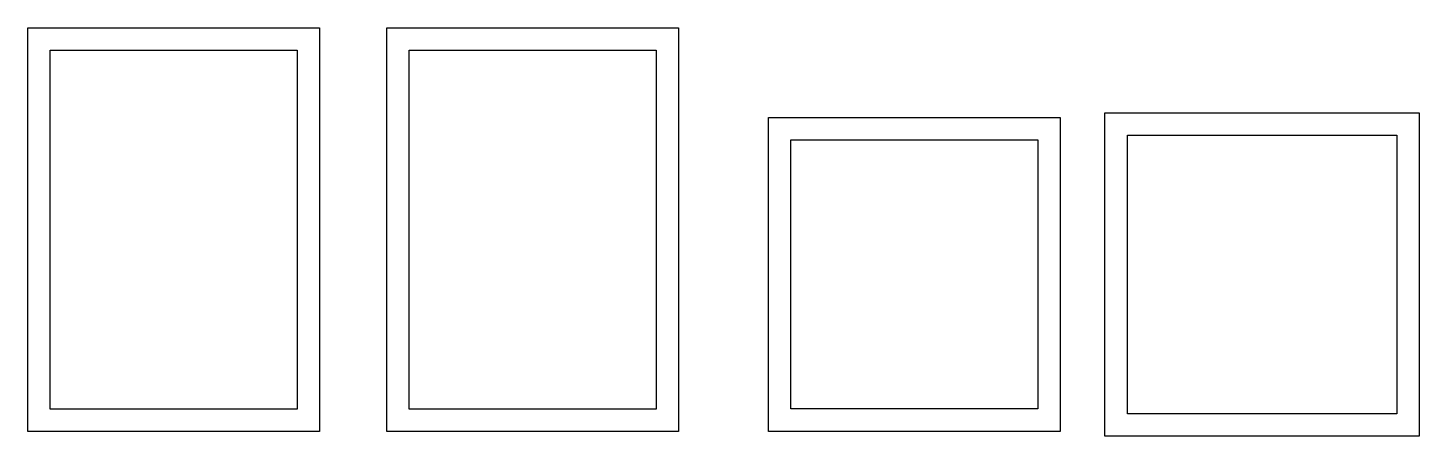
# Model space of a CAD drawing. Header units: millimetres. Extents: x -3.7 to 2.5, y 2.68 to 4.5.
import ezdxf

# ---------------------------------------------------------------- set-up
doc = ezdxf.new("R2010")
doc.units = ezdxf.units.MM
doc.layers.get('0').update_dxf_attribs({"linetype": 'CONTINUOUS'})

msp = doc.modelspace()

# ---------------------------------------------------------------- linework, layer by layer
for points in [[(-2.4, 4.5003), (-2.4, 2.6997), (-3.7, 2.6997), (-3.7, 4.5003)], [(-0.8, 4.5003), (-0.8, 2.6997), (-2.1, 2.6997), (-2.1, 4.5003)], [(-3.6, 2.7997), (-3.6, 4.4003), (-2.5, 4.4003), (-2.5, 2.7997)], [(-0.9, 2.7997), (-2, 2.7997), (-2, 4.4003), (-0.9, 4.4003)], [(0.9, 4.1), (0.9, 2.7), (-0.4, 2.7), (-0.4, 4.1)], [(2.5, 4.1214), (2.5, 2.6786), (1.1, 2.6786), (1.1, 4.1214)], [(0.8, 4), (0.8, 2.8), (-0.3, 2.8), (-0.3, 4)], [(2.4, 4.0214), (2.4, 2.7786), (1.2, 2.7786), (1.2, 4.0214)]]:
    msp.add_lwpolyline(points, close=True)

doc.saveas('drawing.dxf')
